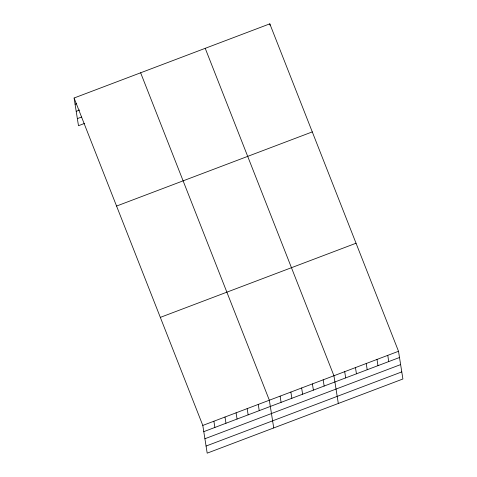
<?xml version="1.0" encoding="UTF-8"?>
<svg xmlns="http://www.w3.org/2000/svg" width="477" height="477" viewBox="0 0 477 477"><rect width="100%" height="100%" fill="white"/><g stroke="black" fill="none" stroke-linecap="round" stroke-linejoin="round"><path stroke-width="0.72" d="M74.09 98.006L269.809 23.85L398.516 351.281L402.91 378.994L207.191 453.15L202.797 425.43L74.09 98.006L78.484 125.719L84.721 123.358M75.08 104.224L76.463 103.7M76.201 111.32L79.665 110.008M77.357 118.63L81.519 117.05M116.567 206.058L312.286 131.902M160.326 317.384L356.045 243.228M202.797 425.43L398.516 351.281M203.786 431.655L399.505 357.5M204.907 438.751L400.626 364.595M206.064 446.055L401.783 371.905M205.223 48.32L333.93 375.751L338.318 403.464M140.637 72.79L269.344 400.221L273.732 427.941M387.753 355.359L388.737 361.578M376.991 359.437L377.975 365.656M366.223 363.516L367.212 369.735M355.46 367.594L356.444 373.813M344.698 371.672L345.682 377.891M269.809 23.85L270.03 25.233M323.167 379.829L324.151 386.054M312.399 383.907L313.389 390.132M301.637 387.986L302.621 394.211M290.875 392.064L291.858 398.289M280.106 396.143L281.096 402.367M258.254 404.424L259.238 410.643M247.164 408.622L248.147 414.847M236.073 412.826L237.057 419.05M224.983 417.029L225.967 423.254M213.893 421.233L214.877 427.452"/></g></svg>
